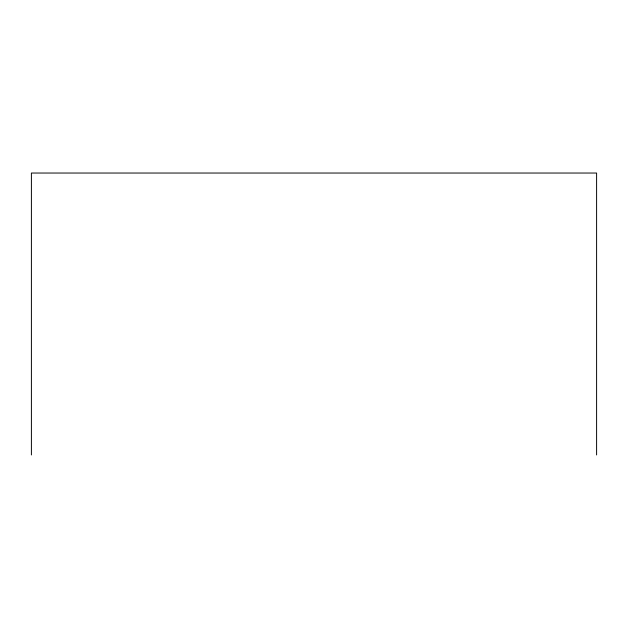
<?xml version="1.0" encoding="UTF-8"?>
<svg xmlns="http://www.w3.org/2000/svg" width="628" height="628" viewBox="0 0 628 628"><rect width="100%" height="100%" fill="white"/><g stroke="black" fill="none" stroke-linecap="round" stroke-linejoin="round"><path stroke-width="0.94" d="M596.6 454.962L596.6 173.038L31.4 173.038L31.4 454.962"/></g></svg>
